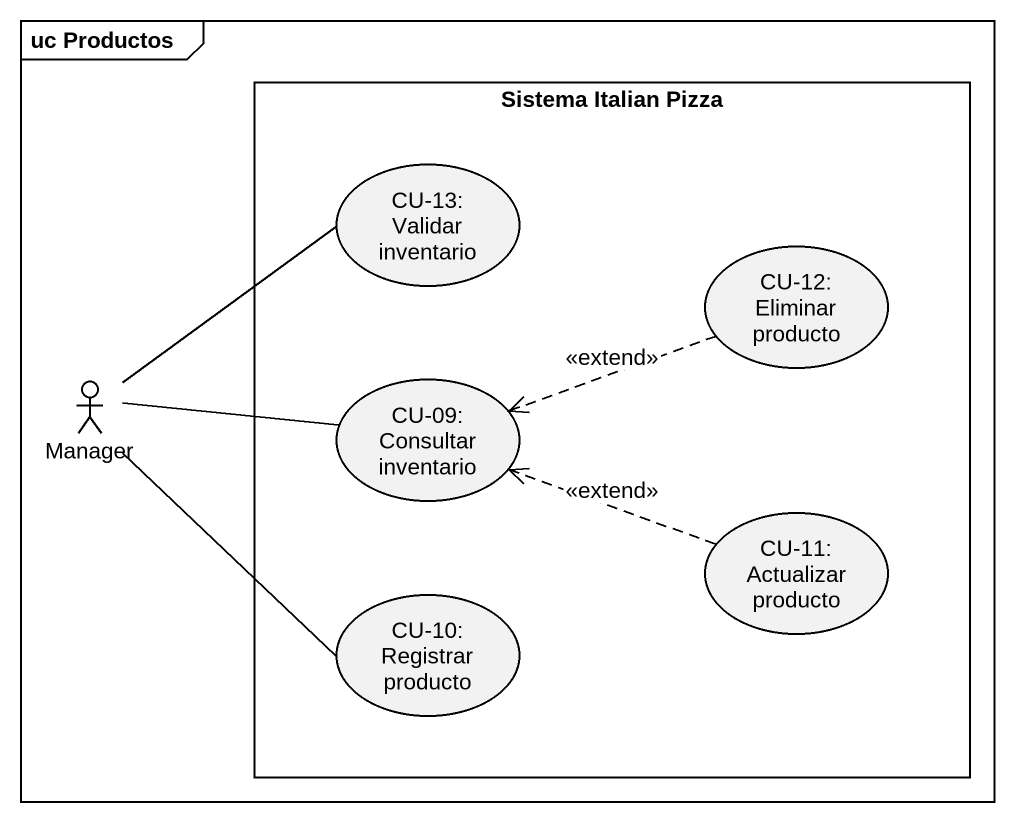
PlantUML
@startuml
mainframe uc Productos
rectangle "Sistema Italian Pizza" as Sistema_Italian_Pizza {
  usecase "CU-13: Validar inventario" as CU_13_Validar_inventario
  usecase "CU-12: Eliminar producto" as CU_12_Eliminar_producto
  usecase "CU-09: Consultar inventario" as CU_09_Consultar_inventario
  usecase "CU-11: Actualizar producto" as CU_11_Actualizar_producto
  usecase "CU-10: Registrar producto" as CU_10_Registrar_producto
}
actor Manager
CU_12_Eliminar_producto .left.> CU_09_Consultar_inventario : <<extend>>
Manager -right- CU_13_Validar_inventario
Manager -right- CU_09_Consultar_inventario
Manager -- CU_10_Registrar_producto
CU_11_Actualizar_producto .left.> CU_09_Consultar_inventario : <<extend>>
@enduml
